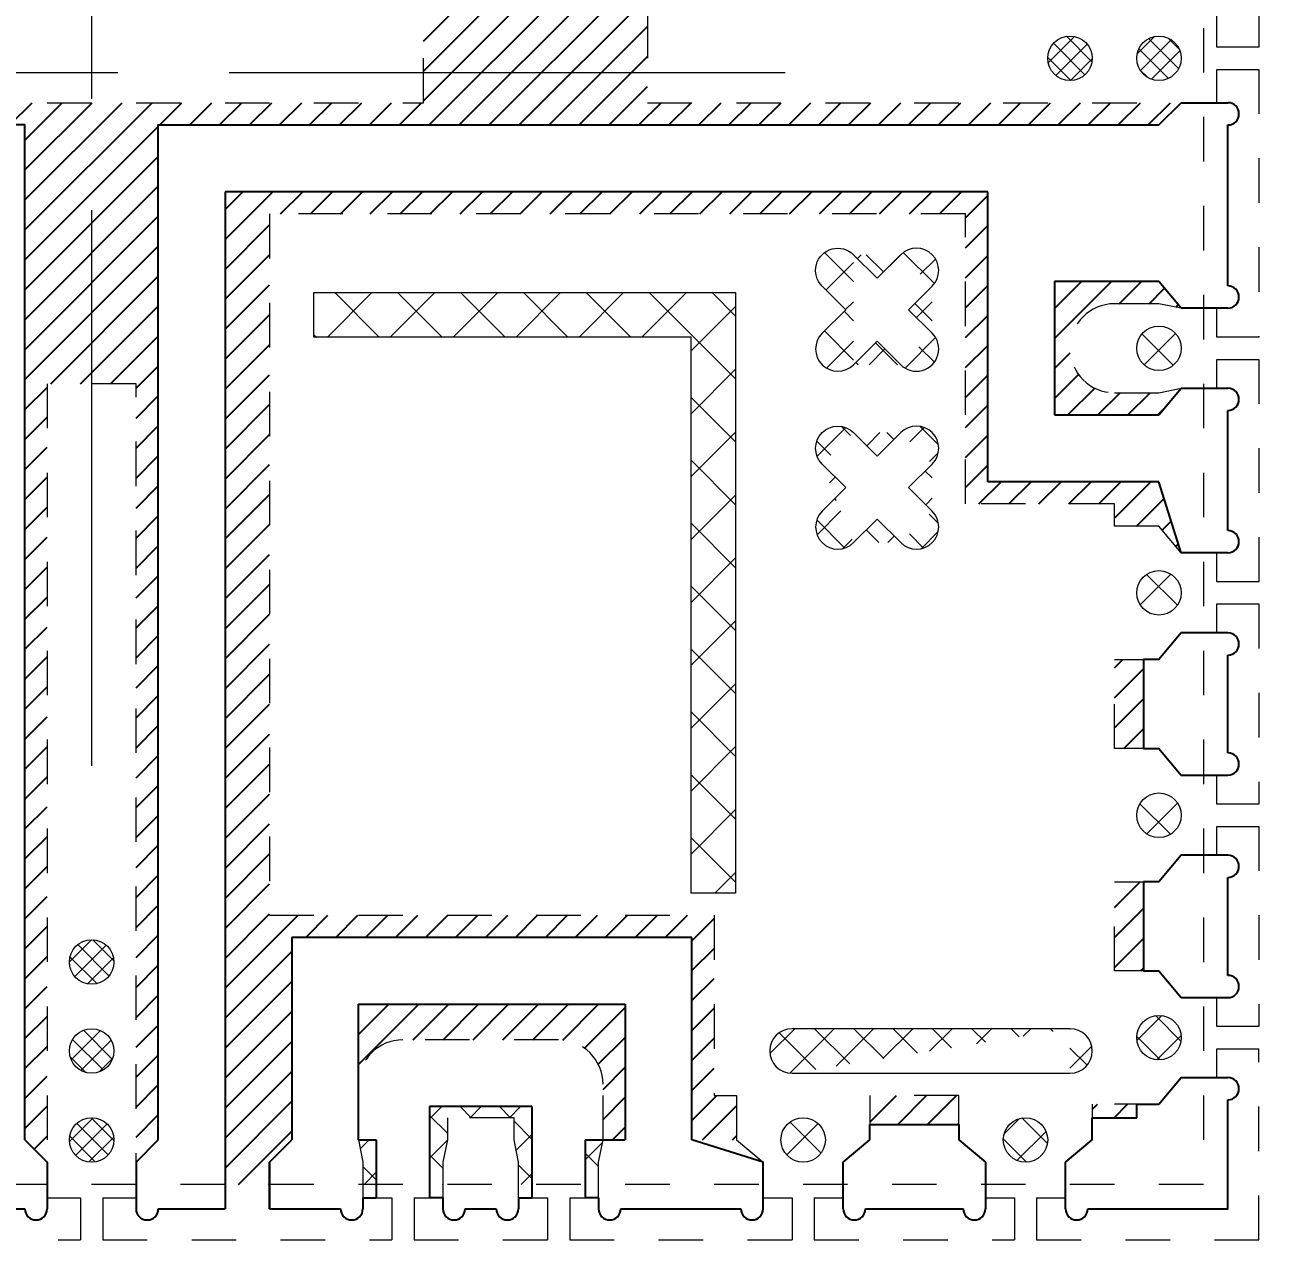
# Model space of a CAD drawing. Header units: millimetres. Extents: x 4066 to 4192, y 1600 to 1759.
# Drawn here: x 4105.743 to 4108.543, y 1676.421 to 1679.178 of the extents above; entities that cross this region are included whole.
import ezdxf

# ---------------------------------------------------------------- set-up
doc = ezdxf.new("R2010")
doc.units = ezdxf.units.MM
for name, pattern in [('CENTER', [2, 1.25, -0.25, 0.25, -0.25]), ('DASHED', [0.75, 0.5, -0.25]), ('HIDDEN', [0.375, 0.25, -0.125])]:
    doc.linetypes.add(name, pattern=pattern)
for name, color, linetype in [('1D', 4, 'Continuous'), ('EACH', 4, 'Continuous'), ('pkg', 2, 'DASHED'), ('中心线', 1, 'CENTER')]:
    doc.layers.add(name, color=color, linetype=linetype)
doc.layers.add('Half-etch', color=6, linetype='Continuous', lineweight=5)
doc.layers.add('标注线', color=3, linetype='Continuous', lineweight=18)
doc.styles.get("Standard").update_dxf_attribs({"font": 'SimSun.ttf'})
doc.dimstyles.new('ISO-25', dxfattribs={"dimtxt": 0.1, "dimasz": 0.08, "dimexe": 0.015, "dimexo": 0.015, "dimgap": 0.02, "dimtad": 0, "dimzin": 1, "dimdsep": 46, "dimtxsty": 'Standard', "dimcen": 0.1, "dimadec": 0, "dimazin": 0, "dimtfac": 1, "dimtmove": 0, "dimatfit": 3, "dimfxl": 1, "dimarcsym": 0})
pattern_1 = [(45, (4117.396163568826, 1677.473930134284), (-0.0441941738241592, 0.0441941738241592), []), (135, (4117.396163568826, 1677.473930134284), (-0.0441941738241592, -0.0441941738241592), [])]

# ---------------------------------------------------------------- blocks, each defined once
blk = doc.blocks.new('*D39')
at = {"layer": 'Defpoints', "color": 0, "transparency": 16777216}
for p in [(4129.593100569907, 1745.709426102295), (4094.843100574368, 1673.221426102756), (4096.640578460144, 1661.292742443827)]:
    blk.add_point(p, dxfattribs=at)
at = {"layer": '标注线', "color": 0, "lineweight": 5, "transparency": 16777216}
for p, q in [((4094.84310057437, 1673.206426102756), (4094.84310057437, 1665.292742443827)), ((4094.84310057437, 1665.292742443827), (4096.640578460144, 1663.292742443827)), ((4096.640578460144, 1663.292742443827), (4096.640578460144, 1661.292742443827))]:
    blk.add_line(p, q, dxfattribs=at)
at = {"layer": '标注线', "color": 0, "lineweight": 5, "transparency": 16777216, "insert": (4096.640578460144, 1658.89564747176), "char_height": 1.149999999999999, "attachment_point": 5, "rotation": 90}
blk.add_mtext('34.750', dxfattribs=at)

msp = doc.modelspace()

# ---------------------------------------------------------------- hatches: boundary and pattern name
at = {"layer": 'EACH'}
h = msp.add_hatch(dxfattribs=at)
h.set_pattern_fill('ANSI31', color=256, scale=0.015)
h.set_pattern_definition([(45, (-160.7548185335845, -87.94645103022526), (-0.0336759604540093, 0.0336759604540093), [])])
h.paths.add_polyline_path([(4104.743100574368, 1678.953426102243), (4104.743100574368, 1680.71342610224), (4106.689100574368, 1680.71342610224), (4106.689100574368, 1679.253426102239), (4108.293100574367, 1679.253426102239), (4108.343100574368, 1679.203426102243), (4107.143100574368, 1679.203426102243), (4107.143100574368, 1679.00342610224), (4108.343100574368, 1679.00342610224), (4108.293100574367, 1678.953426102243), (4106.043100574352, 1678.953426102243), (4106.043100574352, 1676.671426102239), (4105.993100574369, 1676.62142610224), (4105.993100574369, 1678.371433994338), (4105.793100574353, 1678.371433994338), (4105.793100574353, 1676.62142610224), (4105.743100574368, 1676.671426102239), (4105.743100574368, 1678.953426102243)])
h.paths.add_polyline_path([(4104.793100574353, 1680.23842610224), (4104.793100574353, 1679.00342610224), (4106.639100574382, 1679.00342610224), (4106.639100574382, 1680.66342610224), (4104.793100574353, 1680.66342610224), (4104.793100574353, 1680.53842610224, -0.9999999999999998)], flags=16)
h.paths.add_polyline_path([(4103.493100574368, 1680.286426102239), (4103.493100574368, 1680.193926102244), (4103.593100574383, 1680.193926102244), (4103.593100574383, 1680.236426102239), (4104.543100574352, 1680.236426102239), (4104.543100574352, 1679.301426102239), (4103.593100574383, 1679.301426102239), (4103.593100574383, 1679.343926102239), (4103.493100574368, 1679.343926102239), (4103.493100574368, 1679.251426102239), (4104.593100574382, 1679.251426102239), (4104.593100574382, 1680.86342610224), (4106.839100574369, 1680.86342610224), (4106.839100574369, 1679.403426102239), (4108.293100574367, 1679.403426102239), (4108.293100574353, 1679.50342610224), (4108.193100574385, 1679.50342610224), (4108.193100574385, 1679.453426102243), (4106.889100574384, 1679.453426102243), (4106.889100574384, 1680.820426102239), (4107.443100574385, 1680.820426102239), (4107.443100574385, 1680.507426102243), (4108.193100574385, 1680.507426102243), (4108.193100574385, 1680.353426102239), (4108.293100574367, 1680.353426102239), (4108.293100574367, 1680.55742610224), (4107.493100574369, 1680.55742610224), (4107.493100574369, 1681.08642610224), (4104.27810092845, 1681.08642610224), (4104.27810092845, 1680.286426102239)])
h.paths.add_polyline_path([(4106.293100574383, 1676.571426102239), (4106.293100574383, 1676.62142610227), (4106.343100574353, 1676.671426102243), (4106.343100574353, 1677.12642610224), (4107.243100574367, 1677.12642610224), (4107.243100574367, 1676.671426102239), (4107.343100574383, 1676.671426102239), (4107.343100574383, 1676.77145218952), (4107.293100574383, 1676.77142610224), (4107.293100574383, 1677.17642610224), (4106.293100574353, 1677.17642610224), (4106.293100574353, 1678.75342610224), (4107.858100574367, 1678.75342610224), (4107.858100574367, 1678.101426102239), (4108.193100574385, 1678.101426102239), (4108.193100574385, 1678.051426102239), (4108.293100574367, 1678.051426102239), (4108.293100574367, 1678.15142610224), (4107.908100574383, 1678.15142610224), (4107.908100574383, 1678.803426102239), (4106.193100574382, 1678.803426102239), (4106.193100574382, 1676.571426102239)])
h.paths.add_polyline_path([(4105.593100574384, 1676.571426102239), (4105.593100574384, 1678.803426102239), (4103.878100574383, 1678.803426102239), (4103.878100574383, 1678.15142610224), (4103.493100574368, 1678.15142610224), (4103.493100574368, 1678.051426102239), (4103.593100574383, 1678.051426102239), (4103.593100574383, 1678.101426102239), (4103.928100574369, 1678.101426102239), (4103.928100574369, 1678.75342610224), (4105.493100574368, 1678.75342610224), (4105.493100574368, 1677.17642610224), (4104.493100574369, 1677.17642610224), (4104.493100574369, 1676.77142610224), (4104.443100574354, 1676.77145218952), (4104.443100574354, 1676.671426102239), (4104.543100574352, 1676.671426102239), (4104.543100574352, 1677.12642610224), (4105.443100574382, 1677.12642610224), (4105.443100574382, 1676.671426102243), (4105.493100574368, 1676.621426102254), (4105.493100574368, 1676.571426102239)])
h.paths.add_polyline_path([(4103.443100574382, 1680.49642610224), (4103.493100574368, 1680.486426102236), (4103.99310057437, 1680.486426102239, 0.9999999999954523), (4103.993100574368, 1680.68642610224), (4103.493100574368, 1680.68642610224), (4103.443100574382, 1680.676426102239), (4103.493100574368, 1680.71142610224), (4104.128100574383, 1680.71142610224), (4104.128100574383, 1680.436426102239), (4103.493100574368, 1680.436426102239)])
h.paths.add_polyline_path([(4104.693100574354, 1676.671426102239), (4104.693100574354, 1676.976426102239), (4105.293100574383, 1676.976426102239), (4105.293100574352, 1676.796426102239, 0.4142135623784228), (4105.193100574353, 1676.89642610224), (4104.843100574375, 1676.89642610224, 0.4142135623537822), (4104.743100574368, 1676.796426102232), (4104.743100574368, 1676.671426102239)])
h.paths.add_polyline_path([(4106.493100574382, 1676.796427808216), (4106.493100574382, 1676.976426102239), (4107.093100574383, 1676.976426102239), (4107.093100574381, 1676.671426102239), (4107.043100574383, 1676.671426102239), (4107.043100574383, 1676.79642610224, 0.4142135623730951), (4106.943100574382, 1676.89642610224), (4106.593100574374, 1676.89642610224, 0.4142085656697925)])
h.paths.add_polyline_path([(4103.443100574382, 1678.361426102239), (4103.493100574368, 1678.35142610224), (4103.593100574383, 1678.35142610224, 0.9999999999999998), (4103.593100574381, 1678.551426102239), (4103.493100574368, 1678.551426102239), (4103.443100574382, 1678.541426102239), (4103.493100574368, 1678.60142610224), (4103.728100574353, 1678.60142610224), (4103.728100574353, 1678.30142610224), (4103.493100574368, 1678.30142610224)])
h.paths.add_polyline_path([(4103.493100574368, 1679.00142610224), (4103.593100574383, 1679.00142610224, -0.9999999999999998), (4103.593100574383, 1678.801426102239), (4103.493100574368, 1678.801426102239), (4103.443100574368, 1678.81142610224), (4103.493100574368, 1678.751426102239), (4103.728100574353, 1678.751426102239), (4103.728100574353, 1679.05142610224), (4103.493100574368, 1679.05142610224), (4103.443100574382, 1678.991426102239)])
h.paths.add_polyline_path([(4108.058100574368, 1678.60142610224), (4108.058100574368, 1678.30142610224), (4108.293100574367, 1678.30142610224), (4108.343100574365, 1678.361426102236), (4108.293100574353, 1678.35142610224), (4108.193100574385, 1678.351426102239, -0.9999999999999998), (4108.193100574385, 1678.551426102239), (4108.293100574353, 1678.551426102239), (4108.343100574383, 1678.541426102239), (4108.293100574367, 1678.60142610224)])
h.paths.add_polyline_path([(4103.493100574368, 1681.08642610224), (4103.593100574383, 1681.08642610224, -0.9999999999999998), (4103.593100574383, 1680.886426102239), (4103.493100574368, 1680.886426102239), (4103.443100574368, 1680.896426102243), (4103.493100574368, 1680.861426102236), (4103.728100574353, 1680.861426102236), (4103.728100574353, 1681.06420784817), (4103.655882320287, 1681.13642610224), (4103.493100574368, 1681.13642610224), (4103.443100574382, 1681.076426102236)])
h.paths.add_polyline_path([(4108.058100574368, 1681.064207848151), (4108.058100574368, 1680.861426102236), (4108.293100574353, 1680.861426102236), (4108.343100574383, 1680.896426102239), (4108.293100574353, 1680.886426102239), (4108.193100574385, 1680.88642610224, -0.9999999999999998), (4108.193100574385, 1681.08642610224), (4108.293100574353, 1681.08642610224), (4108.343100574383, 1681.076426102236), (4108.293100574353, 1681.13642610224), (4108.130318828452, 1681.13642610224)])
h.paths.add_polyline_path([(4104.568100574383, 1681.47142610224), (4104.568100574383, 1681.236426102236), (4104.818100574383, 1681.236426102236), (4104.818100574368, 1681.47142610224), (4104.783100574382, 1681.521426102219), (4104.783100574382, 1681.361426102236, -0.9999999999999998), (4104.603100574354, 1681.361426102236), (4104.603100574354, 1681.521426102217)])
h.paths.add_polyline_path([(4105.368100574368, 1681.47142610224), (4105.368100574368, 1681.236426102236), (4105.618100574368, 1681.236426102236), (4105.618100574368, 1681.47142610224), (4105.583100574368, 1681.521426102239), (4105.583100574368, 1681.361426102236, -0.9999999999974736), (4105.403100574368, 1681.361426102236), (4105.403100574368, 1681.521426102238)])
h.paths.add_polyline_path([(4103.768100574368, 1681.47142610224), (4103.768100574368, 1681.236426102236), (4104.018100574368, 1681.236426102236), (4104.018100574368, 1681.47142610224), (4103.983100574366, 1681.521426102239), (4103.983100574366, 1681.361426102236, -0.9999999999974736), (4103.803100574369, 1681.361426102236), (4103.803100574369, 1681.521426102239)])
h.paths.add_polyline_path([(4106.968100574383, 1681.47142610224), (4106.968100574383, 1681.236426102236), (4107.218100574383, 1681.236426102236), (4107.218100574367, 1681.47142610224), (4107.183100574368, 1681.521426102239), (4107.183100574369, 1681.361426102236, -0.9999999999974736), (4107.003100574383, 1681.361426102236), (4107.003100574369, 1681.521426102239)])
h.paths.add_polyline_path([(4107.368100574368, 1681.47142610224), (4107.368100574368, 1681.236426102236), (4107.618100574368, 1681.236426102236), (4107.618100574368, 1681.47142610224), (4107.583100574369, 1681.521426102239), (4107.583100574369, 1681.361426102236, -0.9999999999974736), (4107.403100574368, 1681.361426102236), (4107.403100574368, 1681.521426102238)])
h.paths.add_polyline_path([(4104.168100574353, 1681.47142610224), (4104.168100574353, 1681.236426102236), (4104.418100574353, 1681.236426102236), (4104.418100574353, 1681.47142610226), (4104.383100574383, 1681.521426102217), (4104.383100574383, 1681.361426102236, -0.9999999999999998), (4104.203100574369, 1681.361426102236), (4104.203100574369, 1681.521426102239)])
h.paths.add_polyline_path([(4105.768100574368, 1681.47142610224), (4105.768100574368, 1681.236426102236), (4106.018100574368, 1681.236426102236), (4106.018100574368, 1681.47142610224), (4105.983100574368, 1681.521426102239), (4105.983100574367, 1681.361426102236, -0.9999999999974736), (4105.803100574369, 1681.361426102236), (4105.803100574369, 1681.521426102239)])
h.paths.add_polyline_path([(4106.168100574353, 1681.47142610224), (4106.168100574353, 1681.236426102236), (4106.418100574352, 1681.236426102236), (4106.418100574352, 1681.47142610226), (4106.383100574383, 1681.521426102217), (4106.383100574383, 1681.361426102236, -0.9999999999999998), (4106.203100574368, 1681.361426102236), (4106.203100574368, 1681.521426102239)])
h.paths.add_polyline_path([(4107.768100574367, 1681.47142610224), (4107.768100574367, 1681.236426102236), (4108.018100574368, 1681.236426102236), (4108.018100574368, 1681.47142610224), (4107.983100574368, 1681.521426102239), (4107.983100574367, 1681.361426102236, -0.9999999999974736), (4107.803100574368, 1681.361426102236), (4107.803100574368, 1681.521426102239)])
h.paths.add_polyline_path([(4104.968100574383, 1681.47142610224), (4104.968100574383, 1681.236426102236), (4105.218100574383, 1681.236426102236), (4105.218100574369, 1681.47142610224), (4105.183100574367, 1681.521426102239), (4105.183100574367, 1681.361426102236, -0.9999999999974736), (4105.003100574383, 1681.361426102236), (4105.003100574368, 1681.521426102239)])
h.paths.add_polyline_path([(4106.568100574382, 1681.47142610224), (4106.568100574382, 1681.236426102236), (4106.818100574384, 1681.236426102236), (4106.818100574368, 1681.47142610224), (4106.783100574381, 1681.521426102219), (4106.783100574381, 1681.361426102236, -0.9999999999999998), (4106.603100574353, 1681.361426102236), (4106.603100574353, 1681.521426102217)])
h.paths.add_polyline_path([(4108.193100574385, 1680.053426102239), (4108.193126661652, 1679.80342610224), (4108.258100574368, 1679.80342610224), (4108.258100574368, 1680.053426102239)])
h.paths.add_polyline_path([(4103.528100574368, 1679.643926102239), (4103.5930744871, 1679.643926102239), (4103.593100574383, 1679.89392610224), (4103.528100574368, 1679.89392610224)])
h.paths.add_polyline_path([(4108.343100574383, 1680.293426102243), (4108.293100574367, 1680.55742610224), (4108.293100574367, 1680.353426102222)])
h.paths.add_polyline_path([(4103.528100574354, 1677.55142610224), (4103.593100574383, 1677.55142610224), (4103.593126661652, 1677.751426102239), (4103.528100574354, 1677.751426102239)])
h.paths.add_polyline_path([(4108.193074487083, 1677.751426102239), (4108.193100574385, 1677.55142610224), (4108.258100574368, 1677.55142610224), (4108.258100574368, 1677.751426102239)])
h.paths.add_polyline_path([(4103.528100574354, 1677.05142610224), (4103.593100574383, 1677.05142610224), (4103.593126661652, 1677.251426102239), (4103.528100574354, 1677.251426102239)])
h.paths.add_polyline_path([(4108.193074487083, 1677.251426102239), (4108.193100574385, 1677.05142610224), (4108.258100574368, 1677.05142610224), (4108.258100574368, 1677.251426102239)])
h.paths.add_polyline_path([(4103.943100574354, 1676.77142610224), (4103.943100574354, 1676.70642610224), (4104.143100574368, 1676.706426102243), (4104.143100574368, 1676.77142610224)])
h.paths.add_polyline_path([(4107.643100574366, 1676.77142610224), (4107.643100574366, 1676.70642610224), (4107.843100574383, 1676.70642610224), (4107.843100574383, 1676.77142610224)])
h.paths.add_polyline_path([(4108.293100574367, 1679.403426102239), (4108.343100574383, 1679.563426102239), (4108.293100574367, 1679.503426102257)])
h.paths.add_polyline_path([(4108.343100574383, 1677.99142610224), (4108.293100574367, 1678.15142610224), (4108.293100574367, 1678.051426102222)])
h.paths.add_polyline_path([(4103.443100574382, 1677.99142610224), (4103.493100574368, 1678.15142610224), (4103.493100574368, 1678.051426102239)])
h.paths.add_polyline_path([(4103.443100574382, 1679.40392610224), (4103.493100574368, 1679.343926102239), (4103.493100574368, 1679.251426102239)])
h.paths.add_polyline_path([(4103.443100574382, 1680.13392610224), (4103.493100574368, 1680.286426102239), (4103.493100574368, 1680.193926102244)])
h.paths.add_polyline_path([(4104.383100574353, 1676.62142610224), (4104.543100574352, 1676.671426102239), (4104.443100574354, 1676.671426102239)])
h.paths.add_polyline_path([(4103.543100574353, 1676.72142610224), (4103.643100574368, 1676.72142610224), (4103.643100574368, 1676.75142610224), (4103.543100574353, 1676.75142610224)])
h.paths.add_polyline_path([(4108.143100574368, 1676.75142610224), (4108.143100574368, 1676.72142610224), (4108.243100574369, 1676.72142610224), (4108.243100574369, 1676.75142610224)])
at = {"layer": 'Half-etch', "lineweight": 0}
h = msp.add_hatch(dxfattribs=at)
h.set_pattern_fill('ANSI37', color=256, scale=0.5000000000000001, style=0)
h.set_pattern_definition(pattern_1)
edge = h.paths.add_edge_path()
edge.add_ellipse((4103.893100574428, 1681.47142610224), major_axis=(0.05, 0), ratio=1, start_angle=0, end_angle=360)
edge = h.paths.add_edge_path()
edge.add_ellipse((4104.293100574412, 1681.47142610224), major_axis=(0.05, 0), ratio=1, start_angle=0, end_angle=360)
edge = h.paths.add_edge_path()
edge.add_ellipse((4104.693100574412, 1681.47142610224), major_axis=(0.05, 0), ratio=1, start_angle=0, end_angle=360)
edge = h.paths.add_edge_path()
edge.add_ellipse((4105.093100574413, 1681.47142610224), major_axis=(0.05, 0), ratio=1, start_angle=0, end_angle=360)
edge = h.paths.add_edge_path()
edge.add_ellipse((4105.493100574398, 1681.47142610224), major_axis=(0.05, 0), ratio=1, start_angle=0, end_angle=360)
edge = h.paths.add_edge_path()
edge.add_ellipse((4105.893100574397, 1681.47142610224), major_axis=(0.05, 0), ratio=1, start_angle=0, end_angle=360)
edge = h.paths.add_edge_path()
edge.add_ellipse((4106.293100574383, 1681.47142610224), major_axis=(0.05, 0), ratio=1, start_angle=0, end_angle=360)
edge = h.paths.add_edge_path()
edge.add_ellipse((4106.693100574385, 1681.47142610224), major_axis=(0.05, 0), ratio=1, start_angle=0, end_angle=360)
edge = h.paths.add_edge_path()
edge.add_ellipse((4107.093100574383, 1681.47142610224), major_axis=(0.05, 0), ratio=1, start_angle=0, end_angle=360)
edge = h.paths.add_edge_path()
edge.add_ellipse((4107.493100574369, 1681.47142610224), major_axis=(0.05, 0), ratio=1, start_angle=0, end_angle=360)
edge = h.paths.add_edge_path()
edge.add_ellipse((4103.493100574368, 1678.45142610224), major_axis=(0.05, 0), ratio=1, start_angle=0, end_angle=360)
edge = h.paths.add_edge_path()
edge.add_ellipse((4103.493100574368, 1678.901426102239), major_axis=(0.05, 0), ratio=1, start_angle=0, end_angle=360)
edge = h.paths.add_edge_path()
edge.add_ellipse((4103.493100574368, 1679.493926102239), major_axis=(0.05, 0), ratio=1, start_angle=0, end_angle=360)
edge = h.paths.add_edge_path()
edge.add_ellipse((4103.493100574368, 1680.043926102239), major_axis=(0.05, 0), ratio=1, start_angle=0, end_angle=360)
edge = h.paths.add_edge_path()
edge.add_ellipse((4103.493100574368, 1680.58642610224), major_axis=(0.05, 0), ratio=1, start_angle=0, end_angle=360)
edge = h.paths.add_edge_path()
edge.add_ellipse((4103.493100574368, 1680.986426102236), major_axis=(0.05, 0), ratio=1, start_angle=0, end_angle=360)
edge = h.paths.add_edge_path()
edge.add_ellipse((4107.893100574368, 1681.47142610224), major_axis=(0.05, 0), ratio=1, start_angle=0, end_angle=360)
edge = h.paths.add_edge_path()
edge.add_ellipse((4108.293100574369, 1680.986426102236), major_axis=(0.05, 0), ratio=1, start_angle=0, end_angle=360)
edge = h.paths.add_edge_path()
edge.add_ellipse((4108.293100574369, 1678.45142610224), major_axis=(0.05, 0), ratio=1, start_angle=0, end_angle=360)
edge = h.paths.add_edge_path()
edge.add_ellipse((4103.693100574353, 1676.871426102239), major_axis=(-0.05, 0), ratio=1, start_angle=-90, end_angle=90, ccw=False)
edge.add_ellipse((4104.318100574352, 1676.871426102239), major_axis=(-0.05, 0), ratio=1, start_angle=90, end_angle=270, ccw=False)
edge.add_line((4103.693100574353, 1676.921426102239), (4104.318100574352, 1676.921426102239))
edge.add_line((4104.318100574352, 1676.82142610224), (4103.693100574353, 1676.82142610224))
edge = h.paths.add_edge_path()
edge.add_ellipse((4104.293100574353, 1676.671426102239), major_axis=(0.05, 0), ratio=1, start_angle=0, end_angle=360)
edge = h.paths.add_edge_path()
edge.add_ellipse((4103.493100574368, 1676.901426102239), major_axis=(0.05, 0), ratio=1, start_angle=0, end_angle=360)
edge = h.paths.add_edge_path(flags=16)
edge.add_ellipse((4103.493100574368, 1677.40142610224), major_axis=(0.05, 0), ratio=1, start_angle=0, end_angle=360)
edge = h.paths.add_edge_path()
edge.add_ellipse((4103.493100574368, 1677.90142610224), major_axis=(0.05, 0), ratio=1, start_angle=0, end_angle=360)
edge = h.paths.add_edge_path()
edge.add_ellipse((4103.793100574352, 1676.671426102239), major_axis=(0.05, 0), ratio=1, start_angle=0, end_angle=360)
edge = h.paths.add_edge_path()
edge.add_ellipse((4107.468100574383, 1676.871426102239), major_axis=(0.05, 0), ratio=1, start_angle=90, end_angle=270)
edge.add_ellipse((4108.093100574383, 1676.871426102239), major_axis=(0.05, 0), ratio=1, start_angle=270, end_angle=450)
edge.add_line((4107.468100574383, 1676.82142610224), (4108.093100574383, 1676.82142610224))
edge.add_line((4108.093100574383, 1676.921426102239), (4107.468100574383, 1676.921426102239))
edge = h.paths.add_edge_path()
edge.add_ellipse((4107.017080574371, 1680.530426102242), major_axis=(0.0500000000018627, 0), ratio=1, start_angle=90, end_angle=270)
edge.add_ellipse((4107.343080574373, 1680.530426102242), major_axis=(0.0500000000018627, 0), ratio=1, start_angle=270, end_angle=450)
edge.add_line((4107.017080574371, 1680.48042610224), (4107.343080574373, 1680.48042610224))
edge.add_line((4107.343080574373, 1680.580426102243), (4107.017080574371, 1680.580426102243))
edge = h.paths.add_edge_path()
edge.add_ellipse((4108.293100574353, 1680.203426102243), major_axis=(0.05, 0), ratio=1, start_angle=0, end_angle=360)
edge = h.paths.add_edge_path()
edge.add_ellipse((4107.493100574369, 1676.671426102239), major_axis=(0.05, 0), ratio=1, start_angle=0, end_angle=360)
edge = h.paths.add_edge_path()
edge.add_ellipse((4108.293100574353, 1676.901426102239), major_axis=(0.05, 0), ratio=1, start_angle=0, end_angle=360)
edge = h.paths.add_edge_path()
edge.add_ellipse((4108.293100574353, 1677.40142610224), major_axis=(0.05, 0), ratio=1, start_angle=0, end_angle=360)
edge = h.paths.add_edge_path()
edge.add_ellipse((4108.293100574353, 1677.90142610224), major_axis=(0.05, 0), ratio=1, start_angle=0, end_angle=360)
edge = h.paths.add_edge_path()
edge.add_ellipse((4107.993100574367, 1676.671426102239), major_axis=(0.05, 0), ratio=1, start_angle=0, end_angle=360)
edge = h.paths.add_edge_path()
edge.add_ellipse((4108.293100574353, 1679.653426102239), major_axis=(0.05, 0), ratio=1, start_angle=0, end_angle=360)
edge = h.paths.add_edge_path()
edge.add_ellipse((4104.03832387905, 1678.449649406944), major_axis=(0.0499999999977602, 0), ratio=1, start_angle=135, end_angle=314.9999999974207)
edge.add_ellipse((4104.215100574385, 1678.449649406944), major_axis=(0.05, 0), ratio=1, start_angle=224.9999999996314, end_angle=404.9999999996313)
edge.add_ellipse((4104.215100574346, 1678.626426102242), major_axis=(0.0499999999990772, 0), ratio=1, start_angle=314.9999999985261, end_angle=494.9999999985259)
edge.add_ellipse((4104.038323879087, 1678.62642610224), major_axis=(0.05, 0), ratio=1, start_angle=44.99999999963153, end_angle=224.9999999996314)
edge.add_line((4104.073679218108, 1678.414294067886), (4104.126712226698, 1678.467327076472))
edge.add_line((4104.126712226698, 1678.467327076472), (4104.179745235288, 1678.414294067886))
edge.add_line((4104.250455913404, 1678.485004746001), (4104.197422904828, 1678.538037754591))
edge.add_line((4104.197422904828, 1678.538037754591), (4104.250455913404, 1678.591070763182))
edge.add_line((4104.179745235287, 1678.6617814413), (4104.126712226698, 1678.608748432711))
edge.add_line((4104.126712226698, 1678.608748432711), (4104.073679218108, 1678.661781441301))
edge.add_line((4104.002968539992, 1678.591070763182), (4104.056001548582, 1678.538037754591))
edge.add_line((4104.056001548582, 1678.538037754591), (4104.002968539992, 1678.485004746001))
edge = h.paths.add_edge_path()
edge.add_ellipse((4104.03832387905, 1678.049649406945), major_axis=(0.0499999999990772, 0), ratio=1, start_angle=135, end_angle=314.9999999985261)
edge.add_ellipse((4104.215100574385, 1678.049649406943), major_axis=(0.05, 0), ratio=1, start_angle=224.9999999996314, end_angle=404.9999999996313)
edge.add_ellipse((4104.215100574346, 1678.22642610224), major_axis=(0.0499999999977602, 0), ratio=1, start_angle=315.0000000060799, end_angle=494.9999999957625)
edge.add_ellipse((4104.038323879087, 1678.22642610224), major_axis=(0.05, 0), ratio=1, start_angle=44.99999999963153, end_angle=224.9999999996314)
edge.add_line((4104.073679218108, 1678.014294067887), (4104.126712226698, 1678.067327076476))
edge.add_line((4104.126712226698, 1678.067327076476), (4104.179745235288, 1678.014294067886))
edge.add_line((4104.250455913404, 1678.085004746005), (4104.197422904828, 1678.138037754595))
edge.add_line((4104.197422904828, 1678.138037754595), (4104.250455913404, 1678.191070763182))
edge.add_line((4104.179745235288, 1678.261781441297), (4104.126712226698, 1678.208748432714))
edge.add_line((4104.126712226698, 1678.208748432714), (4104.073679218108, 1678.261781441297))
edge.add_line((4104.002968539992, 1678.191070763182), (4104.056001548582, 1678.138037754595))
edge.add_line((4104.056001548582, 1678.138037754595), (4104.002968539992, 1678.085004746005))
edge = h.paths.add_edge_path()
edge.add_ellipse((4107.571100574383, 1678.449649406944), major_axis=(0.05, 0), ratio=1, start_angle=135.0000000003685, end_angle=315.0000000003684)
edge.add_ellipse((4107.747877269648, 1678.449649406944), major_axis=(0.0500000000030285, 0), ratio=1, start_angle=225.000000001658, end_angle=404.9999999941043)
edge.add_ellipse((4107.747877269678, 1678.62642610224), major_axis=(0.05, 0), ratio=1, start_angle=315.0000000003684, end_angle=495.0000000003684)
edge.add_ellipse((4107.571100574346, 1678.626426102242), major_axis=(0.0499999999990772, 0), ratio=1, start_angle=45.00000000147389, end_angle=225)
edge.add_line((4107.535745235288, 1678.591070763182), (4107.588778243878, 1678.538037754591))
edge.add_line((4107.588778243878, 1678.538037754591), (4107.535745235288, 1678.485004746001))
edge.add_line((4107.606455913404, 1678.414294067886), (4107.659488921994, 1678.467327076472))
edge.add_line((4107.659488921994, 1678.467327076472), (4107.712521930585, 1678.414294067886))
edge.add_line((4107.783232608714, 1678.485004746001), (4107.730199600124, 1678.538037754591))
edge.add_line((4107.730199600124, 1678.538037754591), (4107.783232608714, 1678.591070763182))
edge.add_line((4107.712521930585, 1678.661781441301), (4107.659488921994, 1678.608748432711))
edge.add_line((4107.659488921994, 1678.608748432711), (4107.606455913404, 1678.6617814413))
edge = h.paths.add_edge_path()
edge.add_ellipse((4107.571100574383, 1678.049649406943), major_axis=(0.05, 0), ratio=1, start_angle=135.0000000003685, end_angle=315.0000000003684)
edge.add_ellipse((4107.747877269648, 1678.049649406945), major_axis=(0.0500000000043456, 0), ratio=1, start_angle=225, end_angle=404.9999999955783)
edge.add_ellipse((4107.747877269678, 1678.22642610224), major_axis=(0.05, 0), ratio=1, start_angle=315.0000000003684, end_angle=495.0000000003684)
edge.add_ellipse((4107.571100574346, 1678.22642610224), major_axis=(0.0499999999977602, 0), ratio=1, start_angle=45.00000000423746, end_angle=225)
edge.add_line((4107.606455913404, 1678.014294067885), (4107.659488921994, 1678.067327076476))
edge.add_line((4107.659488921994, 1678.067327076476), (4107.712521930585, 1678.014294067886))
edge.add_line((4107.783232608712, 1678.085004746008), (4107.730199600124, 1678.138037754595))
edge.add_line((4107.730199600124, 1678.138037754595), (4107.783232608714, 1678.191070763182))
edge.add_line((4107.712521930585, 1678.261781441297), (4107.659488921994, 1678.208748432714))
edge.add_line((4107.659488921994, 1678.208748432714), (4107.606455913404, 1678.261781441297))
edge.add_line((4107.535745235288, 1678.191070763181), (4107.588778243878, 1678.138037754595))
edge.add_line((4107.588778243878, 1678.138037754595), (4107.535745235288, 1678.085004746005))
at = {"layer": 'Half-etch'}
h = msp.add_hatch(dxfattribs=at)
h.set_pattern_fill('ANSI37', color=256, scale=0.01, style=0)
h.set_pattern_definition([(45, (-153.8002888754045, -87.94645103022526), (-0.0224506403026729, 0.0224506403026729), []), (135, (-153.8002888754045, -87.94645103022526), (-0.0224506403026729, -0.0224506403026729), [])])
h.paths.add_polyline_path([(4108.143100574353, 1679.103426102242, 0.9999999999999998), (4108.043100574353, 1679.103426102242, 0.9999999999999998)])
h.paths.add_polyline_path([(4108.343100574353, 1679.103426102242, 0.9999999999999998), (4108.243100574353, 1679.103426102242, 0.9999999999999998)])
h.paths.add_polyline_path([(4105.943100574361, 1677.07142610224, 0.9999999999999998), (4105.84310057436, 1677.07142610224, 0.9999999999999998)])
h.paths.add_polyline_path([(4105.943100574361, 1676.671426102239, 0.9999999999999998), (4105.84310057436, 1676.671426102239, 0.9999999999999998)])
h.paths.add_polyline_path([(4105.943100574361, 1676.871426102239, 0.9999999999999998), (4105.84310057436, 1676.871426102239, 0.9999999999999998)])
at = {"layer": 'Half-etch', "lineweight": 0}
h = msp.add_hatch(dxfattribs=at)
h.set_pattern_fill('ANSI37', color=256, scale=0.8000000000000002, angle=180, style=0)
h.set_pattern_definition([(135, (4094.39003757991, 1677.473930134284), (0.0707106781186548, 0.0707106781186548), []), (45, (4094.39003757991, 1677.473930134284), (0.0707106781186548, -0.0707106781186548), [])])
h.paths.add_polyline_path([(4107.341100575331, 1678.576426101717), (4107.341100575331, 1677.226426102239), (4107.241100575332, 1677.226426102239), (4107.241100575332, 1678.476426101716), (4106.393100574368, 1678.476426101716), (4106.393100574368, 1678.576426101717)])
h = msp.add_hatch(dxfattribs=at)
h.set_pattern_fill('ANSI37', color=256, scale=0.5000000000000001, style=0)
h.set_pattern_definition(pattern_1)
h.paths.add_polyline_path([(4104.903100574338, 1676.571426102239), (4104.903100574338, 1676.746426102236), (4105.133100574353, 1676.746426102236), (4105.133100574353, 1676.571426102239), (4105.103100574353, 1676.571426102239), (4105.103100574353, 1676.62142610224), (4105.093100574383, 1676.671426102239), (4105.093100574383, 1676.72142610224), (4104.943100574352, 1676.72142610224), (4104.943100574352, 1676.671426102239), (4104.933100574368, 1676.62142610224), (4104.933100574368, 1676.571426102239)])
h.paths.add_polyline_path([(4106.653100574384, 1676.571426102239), (4106.653100574384, 1676.746426102236), (4106.883100574398, 1676.746426102236), (4106.883100574398, 1676.571426102239), (4106.853100574382, 1676.571426102239), (4106.853100574382, 1676.62142610224), (4106.843100574383, 1676.671426102239), (4106.843100574383, 1676.72142610224), (4106.693100574385, 1676.72142610224), (4106.693100574385, 1676.671426102239), (4106.683100574367, 1676.62142610224), (4106.683100574367, 1676.571426102239)])
h.paths.add_polyline_path([(4104.783100574354, 1676.571426102239), (4104.783100574354, 1676.671426102239), (4104.743100574368, 1676.671426102239), (4104.753100574384, 1676.62142610224), (4104.753100574384, 1676.571426102239)])
h.paths.add_polyline_path([(4105.283100574381, 1676.571426102239), (4105.283100574381, 1676.62142610224), (4105.293100574337, 1676.671426102392), (4105.253100574353, 1676.671426102392), (4105.253100574353, 1676.571426102239)])
h.paths.add_polyline_path([(4106.533100574383, 1676.571426102239), (4106.533100574383, 1676.671426102392), (4106.493100574367, 1676.671426102239), (4106.503100574383, 1676.62142610224), (4106.503100574383, 1676.571426102239)])
h.paths.add_polyline_path([(4107.033100574382, 1676.571426102239), (4107.033100574382, 1676.62142610224), (4107.043100574383, 1676.671426102239), (4107.003100574383, 1676.671426102239), (4107.003100574383, 1676.571426102239)])

# ---------------------------------------------------------------- linework, layer by layer
at = {"color": 0}
for p, q in [((4108.293100574367, 1678.953426102243, 0.0290980460683666), (4108.343100574368, 1679.00342610224, 0.0290980460683666)), ((4108.343100574368, 1679.00342610224, 0.0290980460683666), (4108.448100574368, 1679.00342610224, 0.0290980460683666)), ((4107.908100574383, 1678.803426102239, 0.0290980460683666), (4106.193100574382, 1678.803426102239, 0.0290980460683666)), ((4106.193100574382, 1678.803426102239, 0.0290980460683666), (4106.193100574382, 1676.516426102239, 0.0290980460683666)), ((4107.908100574383, 1678.15142610224, 0.0290980460683666), (4107.908100574383, 1678.803426102239, 0.0290980460683666)), ((4108.293100574367, 1678.60142610224, 0.0290980460683666), (4108.058100574368, 1678.60142610224, 0.0290980460683666)), ((4108.058100574368, 1678.60142610224, 0.0290980460683666), (4108.058100574368, 1678.30142610224, 0.0290980460683666)), ((4108.343100574383, 1678.541426102239, 0.0290980460683666), (4108.293100574367, 1678.60142610224, 0.0290980460683666)), ((4108.448100574368, 1678.541426102239, 0.0290980460683666), (4108.343100574383, 1678.541426102239, 0.0290980460683666)), ((4108.293100574367, 1678.30142610224, 0.0290980460683666), (4108.343100574368, 1678.361426102239, 0.0290980460683666)), ((4108.343100574383, 1678.361426102239, 0.0290980460683666), (4108.448100574368, 1678.361426102239, 0.0290980460683666)), ((4108.058100574368, 1678.30142610224, 0.0290980460683666), (4108.293100574367, 1678.30142610224, 0.0290980460683666)), ((4108.293100574367, 1678.15142610224, 0.0290980460683666), (4107.908100574383, 1678.15142610224, 0.0290980460683666)), ((4108.343100574383, 1677.99142610224, 0.0290980460683666), (4108.293100574367, 1678.15142610224, 0.0290980460683666)), ((4108.448100574368, 1677.99142610224, 0.0290980460683666), (4108.343100574383, 1677.99142610224, 0.0290980460683666)), ((4108.343100574383, 1677.81142610224, 0.0290980460683666), (4108.293100574353, 1677.751426102239, 0.0290980460683666)), ((4108.448100574368, 1677.81142610224, 0.0290980460683666), (4108.343100574383, 1677.81142610224, 0.0290980460683666)), ((4108.293100574353, 1677.751426102239, 0.0290980460683666), (4108.258100574368, 1677.751426102239, 0.0290980460683666)), ((4108.258100574368, 1677.751426102239, 0.0290980460683666), (4108.258100574368, 1677.55142610224, 0.0290980460683666)), ((4108.258100574368, 1677.55142610224, 0.0290980460683666), (4108.293100574353, 1677.55142610224, 0.0290980460683666)), ((4108.293100574353, 1677.55142610224, 0.0290980460683666), (4108.343100574383, 1677.49142610224, 0.0290980460683666)), ((4108.343100574383, 1677.49142610224, 0.0290980460683666), (4108.448100574368, 1677.49142610224, 0.0290980460683666)), ((4108.343100574383, 1677.311426102239, 0.0290980460683666), (4108.293100574353, 1677.251426102239, 0.0290980460683666)), ((4108.448100574368, 1677.311426102239, 0.0290980460683666), (4108.343100574383, 1677.311426102239, 0.0290980460683666)), ((4108.293100574353, 1677.251426102239, 0.0290980460683666), (4108.258100574368, 1677.251426102239, 0.0290980460683666)), ((4108.258100574368, 1677.251426102239, 0.0290980460683666), (4108.258100574368, 1677.05142610224, 0.0290980460683666)), ((4107.243100574367, 1677.12642610224, 0.0290980460683666), (4106.343100574353, 1677.12642610224, 0.0290980460683666)), ((4106.343100574353, 1677.12642610224, 0.0290980460683666), (4106.343100574353, 1676.671426102243, 0.0290980460683666)), ((4107.243100574367, 1676.671426102239, 0.0290980460683666), (4107.243100574367, 1677.12642610224, 0.0290980460683666)), ((4108.258100574368, 1677.05142610224, 0.0290980460683666), (4108.293100574353, 1677.05142610224, 0.0290980460683666)), ((4108.293100574353, 1677.05142610224, 0.0290980460683666), (4108.343100574383, 1676.99142610224, 0.0290980460683666)), ((4106.493100574382, 1676.671426102239, 0.0290980460683666), (4106.493100574382, 1676.976426102239, 0.0290980460683666)), ((4106.493100574382, 1676.976426102239, 0.0290980460683666), (4107.093100574383, 1676.976426102239, 0.0290980460683666)), ((4107.093100574383, 1676.976426102239, 0.0290980460683666), (4107.093100574383, 1676.671426102239, 0.0290980460683666)), ((4108.343100574383, 1676.99142610224, 0.0290980460683666), (4108.448100574368, 1676.99142610224, 0.0290980460683666)), ((4108.293100574353, 1676.75142610224, 0.0290980460683666), (4108.343100574383, 1676.811426102239, 0.0290980460683666)), ((4108.343100574383, 1676.811426102239, 0.0290980460683666), (4108.448100574368, 1676.811426102239, 0.0290980460683666)), ((4106.653100574384, 1676.746426102389, 0.0290980460683666), (4106.653100574384, 1676.541426102239, 0.0290980460683666)), ((4106.883100574398, 1676.746426102236, 0.0290980460683666), (4106.653100574384, 1676.746426102236, 0.0290980460683666)), ((4106.883100574398, 1676.746426102389, 0.0290980460683666), (4106.883100574398, 1676.541426102239, 0.0290980460683666)), ((4108.243100574369, 1676.72142610224, 0.0290980460683666), (4108.243100574369, 1676.75142610224, 0.0290980460683666)), ((4108.243100574369, 1676.75142610224, 0.0290980460683666), (4108.293100574353, 1676.75142610224, 0.0290980460683666)), ((4107.643100574366, 1676.671426102239, 0.0290980460683666), (4107.643100574366, 1676.70642610224, 0.0290980460683666)), ((4107.643100574366, 1676.70642610224, 0.0290980460683666), (4107.843100574383, 1676.70642610224, 0.0290980460683666)), ((4107.843100574383, 1676.70642610224, 0.0290980460683666), (4107.843100574383, 1676.671426102239, 0.0290980460683666)), ((4108.143100574368, 1676.671426102239, 0.0290980460683666), (4108.143100574368, 1676.72142610224, 0.0290980460683666)), ((4108.143100574368, 1676.72142610224, 0.0290980460683666), (4108.243100574369, 1676.72142610224, 0.0290980460683666)), ((4105.743100574368, 1676.671426102239, 0.0290980460683666), (4105.793100574353, 1676.62142610224, 0.0290980460683666)), ((4105.993100574369, 1676.62142610224, 0.0290980460683666), (4106.043100574352, 1676.671426102239, 0.0290980460683666)), ((4106.293100574353, 1676.62142610224, 0.0290980460683666), (4106.343100574353, 1676.671426102243, 0.0290980460683666)), ((4106.493100574367, 1676.671426102239, 0.0290980460683666), (4106.493100574382, 1676.671426102239, 0.0290980460683666)), ((4106.493100574396, 1676.671426102392, 0.0290980460683666), (4106.533100574383, 1676.671426102239, 0.0290980460683666)), ((4106.533100574383, 1676.671426102239, 0.0290980460683666), (4106.533100574383, 1676.541426102239, 0.0290980460683666)), ((4107.003100574381, 1676.671426102239, 0.0290980460683666), (4107.093100574381, 1676.671426102239, 0.0290980460683666)), ((4107.003100574381, 1676.671426102239, 0.0290980460683666), (4107.003100574381, 1676.541426102239, 0.0290980460683666)), ((4107.403100574368, 1676.62142610224, 0.0290980460683666), (4107.243100574367, 1676.671426102239, 0.0290980460683666)), ((4107.583100574369, 1676.62142610224, 0.0290980460683666), (4107.643100574366, 1676.671426102239, 0.0290980460683666)), ((4107.843100574383, 1676.671426102239, 0.0290980460683666), (4107.903100574367, 1676.62142610224, 0.0290980460683666)), ((4108.083100574368, 1676.62142610224, 0.0290980460683666), (4108.143100574368, 1676.671426102239, 0.0290980460683666)), ((4105.793100574353, 1676.62142610224, 0.0290980460683666), (4105.793100574353, 1676.516426102239, 0.0290980460683666)), ((4105.993100574369, 1676.62142610224, 0.0290980460683666), (4105.993100574369, 1676.516426102239, 0.0290980460683666)), ((4107.403100574368, 1676.516426102239, 0.0290980460683666), (4107.403100574368, 1676.62142610224, 0.0290980460683666)), ((4107.583100574369, 1676.516426102239, 0.0290980460683666), (4107.583100574369, 1676.62142610224, 0.0290980460683666)), ((4107.903100574367, 1676.62142610224, 0.0290980460683666), (4107.903100574367, 1676.516426102239, 0.0290980460683666)), ((4108.083100574368, 1676.516426102239, 0.0290980460683666), (4108.083100574368, 1676.62142610224, 0.0290980460683666))]:
    msp.add_line(p, q, dxfattribs=at)
for p, q in [((4106.503100574383, 1676.541426102239, 0.0290980460683666), (4106.533100574353, 1676.541426102239, 0.0290980460683666)), ((4106.503100574383, 1676.541426102239, 0.0290980460683666), (4106.503100574383, 1676.516426102239, 0.0290980460683666)), ((4106.683100574367, 1676.541426102239, 0.0290980460683666), (4106.653100574338, 1676.541426102239, 0.0290980460683666)), ((4106.683100574367, 1676.541426102239, 0.0290980460683666), (4106.683100574367, 1676.516426102239, 0.0290980460683666)), ((4106.853100574368, 1676.541426102239, 0.0290980460683666), (4106.883100574398, 1676.541426102239, 0.0290980460683666)), ((4106.853100574368, 1676.541426102239, 0.0290980460683666), (4106.853100574368, 1676.516426102239, 0.0290980460683666)), ((4107.033100574351, 1676.541426102239, 0.0290980460683666), (4107.003100574381, 1676.541426102239, 0.0290980460683666)), ((4107.033100574351, 1676.541426102239, 0.0290980460683666), (4107.033100574351, 1676.516426102239, 0.0290980460683666))]:
    msp.add_line(p, q)
at = {"color": 0, "elevation": 0.0290980460683666}
for points in [[(4105.743100574368, 1676.671426102239), (4105.743100574368, 1678.953426102243), (4104.743100574368, 1678.953426102243), (4104.743100574368, 1680.71342610224), (4106.689100574368, 1680.71342610224), (4106.689100574368, 1679.253426102239), (4108.293100574367, 1679.253426102239)], [(4106.043100574352, 1676.671426102239), (4106.043100574352, 1678.953426102243), (4108.293100574367, 1678.953426102243)], [(4108.448100574368, 1678.59142610224), (4108.448100574368, 1678.953426102239)], [(4108.448100574368, 1678.04142610224), (4108.448100574368, 1678.31142610224)], [(4108.448100574368, 1677.54142610224), (4108.448100574368, 1677.761426102239)], [(4108.448100574368, 1677.04142610224), (4108.448100574368, 1677.261426102239)], [(4108.133100574367, 1676.516426102239), (4108.448100574368, 1676.516426102239), (4108.448100574368, 1676.761426102239)], [(4106.293100574383, 1676.621426102269), (4106.293100574383, 1676.516426102239)], [(4106.293100574368, 1676.516426102239), (4106.293100574368, 1676.621426102254)], [(4105.593100574384, 1676.516426102239), (4105.743100574353, 1676.516426102239)], [(4106.043100574367, 1676.516426102239), (4106.193100574382, 1676.516426102239)], [(4106.293100574383, 1676.516426102239), (4106.453100574383, 1676.516426102239)], [(4106.733100574367, 1676.516426102239), (4106.803100574369, 1676.516426102239)], [(4107.083100574352, 1676.516426102239), (4107.353100574385, 1676.516426102239)], [(4107.633100574367, 1676.516426102239), (4107.853100574384, 1676.516426102239)]]:
    msp.add_lwpolyline(points, dxfattribs=at)
for centre, start, end in [((4108.448100574368, 1678.97842610224, 0.0290980460683666), 270, 90), ((4108.448100574384, 1678.56642610224, 0.0290980460683666), 270, 90), ((4108.448100574384, 1678.33642610224, 0.0290980460683666), 270, 90), ((4108.448100574368, 1678.01642610224, 0.0290980460683666), 270, 90), ((4108.448100574368, 1677.78642610224, 0.0290980460683666), 270, 90), ((4108.448100574368, 1677.51642610224, 0.0290980460683666), 270, 90), ((4108.448100574368, 1677.286426102239, 0.0290980460683666), 270, 90), ((4108.448100574368, 1677.016426102239, 0.0290980460683666), 270, 90), ((4108.448100574368, 1676.786426102239, 0.0290980460683666), 270, 90), ((4105.768100574353, 1676.516426102239, 0.0290980460683666), 180.000000000521, 0), ((4106.018100574368, 1676.516426102239, 0.0290980460683666), 180, 359.9999999994789), ((4106.478100574382, 1676.516426102239, 0.0290980460683666), 180.000000000521, 359.9999999994789), ((4106.708100574366, 1676.516426102239, 0.0290980460683666), 180, 359.9999999994789), ((4106.828100574368, 1676.516426102239, 0.0290980460683666), 180.000000000521, 0), ((4107.058100574351, 1676.516426102239, 0.0290980460683666), 180.000000000521, 359.9999999994789), ((4107.378100574384, 1676.516426102239, 0.0290980460683666), 180, 0), ((4107.608100574368, 1676.516426102239, 0.0290980460683666), 180.000000000521, 359.9999999994789), ((4107.878100574384, 1676.516426102239, 0.0290980460683666), 180, 0), ((4108.108100574368, 1676.516426102239, 0.0290980460683666), 180.000000000521, 359.9999999994789)]:
    msp.add_arc(centre, 0.025, start, end)
at = {"layer": '1D', "linetype": 'HIDDEN', "lineweight": 5, "ltscale": 0.15}
for p, q in [((4106.639100574382, 1679.00342610224, 0.0290980460683666), (4106.639100574382, 1680.66342610224, 0.0290980460683666)), ((4104.793100574353, 1679.00342610224, 0.0290980460683666), (4106.639100574382, 1679.00342610224, 0.0290980460683666)), ((4108.238100574368, 1678.551426102239, 0.0290980460683666), (4108.218100574383, 1678.551426102239, 0.0290980460683666)), ((4108.268100574368, 1678.551426102239, 0.0290980460683666), (4108.238100574368, 1678.551426102239, 0.0290980460683666)), ((4108.423100574366, 1676.87642610224, 0.0290980460683666), (4108.518100574359, 1676.87642610224, 0.0290980460683666)), ((4108.518100574375, 1676.446426102248, 0.0290980460683666), (4108.518100574375, 1676.87642610224, 0.0290980460683666)), ((4105.86810057436, 1676.541426102239, 0.0290980460683666), (4105.86810057436, 1676.446426102248, 0.0290980460683666)), ((4105.918100574361, 1676.541426102239, 0.0290980460683666), (4105.918100574361, 1676.446426102248, 0.0290980460683666)), ((4106.568100574373, 1676.541426102239, 0.0290980460683666), (4106.568100574373, 1676.446426102248, 0.0290980460683666)), ((4106.618100574375, 1676.541426102239, 0.0290980460683666), (4106.618100574375, 1676.446426102248, 0.0290980460683666)), ((4106.918100574362, 1676.541426102239, 0.0290980460683666), (4106.918100574362, 1676.446426102248, 0.0290980460683666)), ((4106.968100574363, 1676.541426102239, 0.0290980460683666), (4106.968100574363, 1676.446426102248, 0.0290980460683666)), ((4107.468100574376, 1676.541426102239, 0.0290980460683666), (4107.468100574376, 1676.446426102248, 0.0290980460683666)), ((4107.518100574377, 1676.541426102239, 0.0290980460683666), (4107.518100574377, 1676.446426102248, 0.0290980460683666)), ((4107.968100574376, 1676.541426102239, 0.0290980460683666), (4107.968100574376, 1676.446426102248, 0.0290980460683666)), ((4108.018100574377, 1676.541426102239, 0.0290980460683666), (4108.018100574377, 1676.446426102248, 0.0290980460683666)), ((4105.218100574363, 1676.446426102248, 0.0290980460683666), (4105.86810057436, 1676.446426102248, 0.0290980460683666)), ((4105.918100574361, 1676.446426102248, 0.0290980460683666), (4106.568100574373, 1676.446426102248, 0.0290980460683666)), ((4106.618100574375, 1676.446426102248, 0.0290980460683666), (4106.918100574362, 1676.446426102248, 0.0290980460683666)), ((4106.968100574363, 1676.446426102248, 0.0290980460683666), (4107.468100574376, 1676.446426102248, 0.0290980460683666)), ((4107.518100574377, 1676.446426102248, 0.0290980460683666), (4107.968100574376, 1676.446426102248, 0.0290980460683666)), ((4108.018100574377, 1676.446426102248, 0.0290980460683666), (4108.518100574375, 1676.446426102248, 0.0290980460683666))]:
    msp.add_line(p, q, dxfattribs=at)
at = {"layer": '1D', "linetype": 'HIDDEN', "lineweight": 5, "ltscale": 0.15, "elevation": 0.0290980460683666}
for points in [[(4108.423100574366, 1679.62842610224), (4108.518100574375, 1679.62842610224), (4108.518100574375, 1679.128426102242), (4108.423100574366, 1679.128426102242)], [(4108.423100574366, 1679.203426102243), (4107.143100574368, 1679.203426102243), (4107.143100574368, 1679.00342610224), (4108.423100574366, 1679.00342610224)], [(4108.423100574366, 1679.128426102242), (4108.423100574366, 1679.203426102243)], [(4108.423100574366, 1679.00342610224), (4108.423100574366, 1679.078426102242)], [(4108.423100574366, 1679.078426102242), (4108.518100574375, 1679.078426102242), (4108.518100574375, 1678.47642610224), (4108.423100574383, 1678.47642610224)], [(4108.423100574366, 1677.99142610224), (4108.343100574383, 1677.99142610224), (4108.293100574353, 1678.051426102239), (4108.193100574385, 1678.051426102239), (4108.193100574385, 1678.101426102239), (4107.858100574367, 1678.101426102239), (4107.858100574367, 1678.75342610224), (4106.293100574353, 1678.75342610224), (4106.293100574353, 1677.17642610224), (4107.293100574383, 1677.17642610224), (4107.293100574383, 1676.77142610224), (4107.343100574383, 1676.77145218952), (4107.343100574383, 1676.671426102239), (4107.403100574368, 1676.62142610224), (4107.403100574368, 1676.541426102239)], [(4108.423100574366, 1678.47642610224), (4108.423100574366, 1678.541426102239)], [(4108.423100574366, 1678.361426102239), (4108.423100574366, 1678.42642610224)], [(4108.423100574383, 1678.42642610224), (4108.518100574389, 1678.42642610224), (4108.518100574376, 1677.92642610224), (4108.423100574366, 1677.92642610224)], [(4105.993100574369, 1676.541426102239), (4105.993100574369, 1678.371433994338), (4105.793100574353, 1678.371433994338), (4105.793100574353, 1676.541426102239)], [(4108.423100574366, 1677.92642610224), (4108.423100574366, 1677.99142610224)], [(4108.423100574366, 1677.81142610224), (4108.423100574366, 1677.87642610224)], [(4108.423100574366, 1677.87642610224), (4108.518100574375, 1677.87642610224), (4108.518100574375, 1677.42642610224), (4108.423100574366, 1677.42642610224)], [(4108.423100574366, 1677.49142610224), (4108.343100574383, 1677.49142610224), (4108.293100574353, 1677.55142610224), (4108.193100574385, 1677.55142610224), (4108.193074487083, 1677.751426102239), (4108.293100574353, 1677.751426102239), (4108.343100574383, 1677.81142610224), (4108.423100574366, 1677.81142610224)], [(4108.423100574366, 1677.42642610224), (4108.423100574366, 1677.49142610224)], [(4108.423100574366, 1677.311426102239), (4108.423100574366, 1677.376426102239)], [(4108.423100574366, 1677.376426102239), (4108.518100574375, 1677.376426102239), (4108.518100574375, 1676.92642610224), (4108.423100574366, 1676.92642610224)], [(4108.423100574366, 1676.99142610224), (4108.343100574383, 1676.99142610224), (4108.293100574353, 1677.05142610224), (4108.193100574385, 1677.05142610224), (4108.193074487083, 1677.251426102239), (4108.293100574353, 1677.251426102239), (4108.343100574383, 1677.311426102239), (4108.423100574366, 1677.311426102239)], [(4108.423100574366, 1676.92642610224), (4108.423100574366, 1676.99142610224)], [(4108.423100574366, 1676.811426102239), (4108.423100574366, 1676.87642610224)], [(4108.423100574366, 1676.811426102239), (4108.343100574383, 1676.811426102239), (4108.293100574353, 1676.75142610224), (4108.143100574368, 1676.75142610224), (4108.143100574368, 1676.671426102239), (4108.083100574368, 1676.62142610224), (4108.083100574368, 1676.541426102239)], [(4107.903100574367, 1676.541426102239), (4107.903100574367, 1676.62142610224), (4107.843100574383, 1676.671426102239), (4107.843100574383, 1676.77142610224), (4107.643100574366, 1676.77142610224), (4107.643100574366, 1676.671426102239), (4107.583100574369, 1676.62142610224), (4107.583100574369, 1676.541426102239)], [(4106.853100574382, 1676.541426102239), (4106.853100574382, 1676.62142610224), (4106.843100574383, 1676.671426102239), (4106.843100574383, 1676.72142610224), (4106.693100574385, 1676.72142610224), (4106.693100574385, 1676.671426102239), (4106.683100574367, 1676.62142610224), (4106.683100574367, 1676.541426102239)], [(4105.793100574353, 1676.541426102239), (4105.86810057436, 1676.541426102239)], [(4105.918100574361, 1676.541426102239), (4105.993100574369, 1676.541426102239)], [(4106.503100574383, 1676.541426102239), (4106.568100574373, 1676.541426102239)], [(4106.618100574375, 1676.541426102239), (4106.683100574367, 1676.541426102239)], [(4106.853100574382, 1676.541426102239), (4106.918100574362, 1676.541426102239)], [(4106.968100574363, 1676.541426102239), (4107.033100574382, 1676.541426102239)], [(4107.403100574368, 1676.541426102239), (4107.468100574376, 1676.541426102239)], [(4107.518100574377, 1676.541426102239), (4107.583100574369, 1676.541426102239)], [(4107.903100574367, 1676.541426102239), (4107.968100574376, 1676.541426102239)], [(4108.018100574377, 1676.541426102239), (4108.083100574368, 1676.541426102239)]]:
    msp.add_lwpolyline(points, dxfattribs=at)
for points in [[(4108.423100574366, 1678.541426102239), (4108.343100574383, 1678.541426102239), (4108.293100574353, 1678.551426102239), (4108.193100574385, 1678.551426102239, 0.9999999999999998), (4108.193100574385, 1678.35142610224), (4108.293100574353, 1678.35142610224), (4108.343100574383, 1678.361426102239), (4108.423100574366, 1678.361426102239)], [(4107.033100574382, 1676.541426102239), (4107.033100574382, 1676.62142610224), (4107.043100574383, 1676.671426102239), (4107.043100574383, 1676.796426102239, 0.4142135623730951), (4106.943100574382, 1676.89642610224), (4106.593100574383, 1676.89642610224, 0.4142135623730951), (4106.493100574367, 1676.796426102239), (4106.493100574367, 1676.671426102239), (4106.503100574383, 1676.62142610224), (4106.503100574383, 1676.541426102239)]]:
    msp.add_lwpolyline(points, format="xyb", dxfattribs=at)
at = {"layer": 'Half-etch', "lineweight": 0, "elevation": 0.0290980460683666}
for points in [[(4107.535745235288, 1678.485004746001), (4107.588778243878, 1678.538037754591), (4107.535745235288, 1678.591070763182, -0.9999999999999998), (4107.606455913404, 1678.661781441301), (4107.659488921994, 1678.608748432711), (4107.712521930585, 1678.661781441301)], [(4107.606455913404, 1678.414294067886), (4107.659488921994, 1678.467327076472), (4107.712521930585, 1678.414294067886, 0.9999999999999998), (4107.783232608714, 1678.485004746001), (4107.730199600124, 1678.538037754591), (4107.783232608714, 1678.591070763182)], [(4107.535745235288, 1678.085004746005), (4107.588778243878, 1678.138037754595), (4107.535745235288, 1678.191070763182, -0.9999999999999996), (4107.606455913404, 1678.261781441297), (4107.659488921994, 1678.208748432714), (4107.712521930585, 1678.261781441297)], [(4107.606455913404, 1678.014294067885), (4107.659488921994, 1678.067327076476), (4107.712521930585, 1678.014294067885, 1), (4107.783232608714, 1678.085004746005), (4107.730199600124, 1678.138037754595), (4107.783232608714, 1678.191070763182)]]:
    msp.add_lwpolyline(points, format="xyb", dxfattribs=at)
msp.add_lwpolyline([(4107.341100575331, 1677.226426102239), (4107.241100575332, 1677.226426102239), (4107.241100575332, 1678.476426101716), (4106.393100574368, 1678.476426101716), (4106.393100574368, 1678.576426101717), (4107.341100575331, 1678.576426101717)], close=True, dxfattribs=at)
msp.add_lwpolyline([(4107.468100574383, 1676.921426102239, 0.9999999999999998), (4107.468100574383, 1676.82142610224), (4108.093100574383, 1676.82142610224, 0.9999999999999998), (4108.093100574383, 1676.921426102239)], format="xyb", close=True, dxfattribs=at)
at = {"layer": 'Half-etch', "lineweight": 0}
for centre in [(4108.093100574353, 1679.103426102242, 0.0290980460683666), (4108.293100574353, 1679.103426102242, 0.0290980460683666), (4108.293100574369, 1678.45142610224, 0.0290980460683666), (4108.293100574353, 1677.90142610224, 0.0290980460683666), (4108.293100574353, 1677.40142610224, 0.0290980460683666), (4105.893100574361, 1677.07142610224, 0.0290980460683666), (4108.293100574353, 1676.901426102239, 0.0290980460683666), (4105.893100574361, 1676.871426102239, 0.0290980460683666), (4105.893100574361, 1676.671426102239, 0.0290980460683666), (4107.493100574369, 1676.671426102239, 0.0290980460683666), (4107.993100574367, 1676.671426102239, 0.0290980460683666)]:
    msp.add_circle(centre, 0.05, dxfattribs=at)
for centre, start, end in [((4107.747877269678, 1678.62642610224, 0.0290980460683666), 315, 135), ((4107.571100574383, 1678.449649406944, 0.0290980460683666), 135, 315), ((4107.747877269678, 1678.22642610224, 0.0290980460683666), 315, 135), ((4107.571100574383, 1678.049649406943, 0.0290980460683666), 135, 315)]:
    msp.add_arc(centre, 0.05, start, end, dxfattribs=at)
at = {"layer": 'pkg', "color": 2, "lineweight": 5, "ltscale": 0.1, "elevation": 0.0290980460683666}
msp.add_lwpolyline([(4103.393100574368, 1681.571426102239), (4108.393100574367, 1681.571426102239), (4108.393100574367, 1676.571426102239), (4103.393100574368, 1676.571426102239)], close=True, dxfattribs=at)
at = {"layer": '中心线', "linetype": 'CENTER', "lineweight": 5}
for p, q in [((4105.893100574369, 1680.762170393576, 0.0290980460683666), (4105.893100574369, 1677.380681810903, 0.0290980460683666)), ((4104.202356283033, 1679.07142610224, 0.0290980460683666), (4107.583844865705, 1679.07142610224, 0.0290980460683666))]:
    msp.add_line(p, q, dxfattribs=at)

# ---------------------------------------------------------------- dimensions: what is measured, and where the dimension line sits
at = {"layer": '标注线', "lineweight": 5}
dim = msp.add_ordinate_dim(feature_location=(4094.843100574368, 1673.221426102756), offset=(1.7974778857760612, -11.928683658929003), dtype=1, origin=(4129.593100569907, 1745.709426102295), dimstyle='ISO-25', override={"dimtxt": 1.149999999999999, "dimasz": 1, "dimdec": 3, "dimfxl": 0.0072, "dimlwe": 5, "dimarcsym": 2}, dxfattribs=at)
dim.commit()
dim.dimension.update_dxf_attribs({"geometry": '*D39', "text_midpoint": (4096.640578460144, 1658.89564747176)})

doc.saveas('drawing.dxf')
